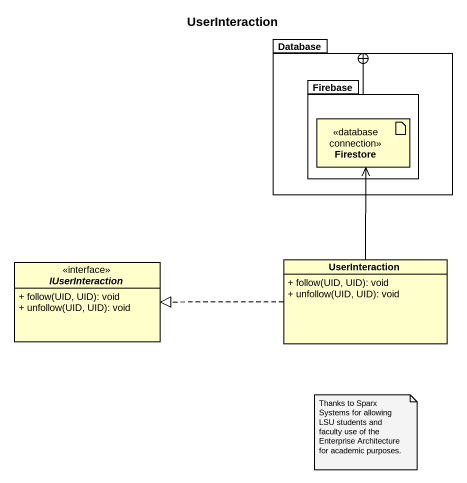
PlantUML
@startuml
title UserInteraction
allowmixing
hide circle
hide empty members
skinparam classAttributeIconSize 0
package "Database" as Database_ {
  package Firebase {
    artifact Firestore <<database connection>>
  }
}
interface IUserInteraction {
  + follow(UID, UID): void
  + unfollow(UID, UID): void
}
class UserInteraction {
  + follow(UID, UID): void
  + unfollow(UID, UID): void
}
Firebase -up-+ Database_
UserInteraction -up-> Firestore
UserInteraction .left.|> IUserInteraction
note as N1
  Thanks to Sparx Systems for allowing LSU students and faculty use of the Enterprise Architecture for academic purposes.
end note
@enduml
